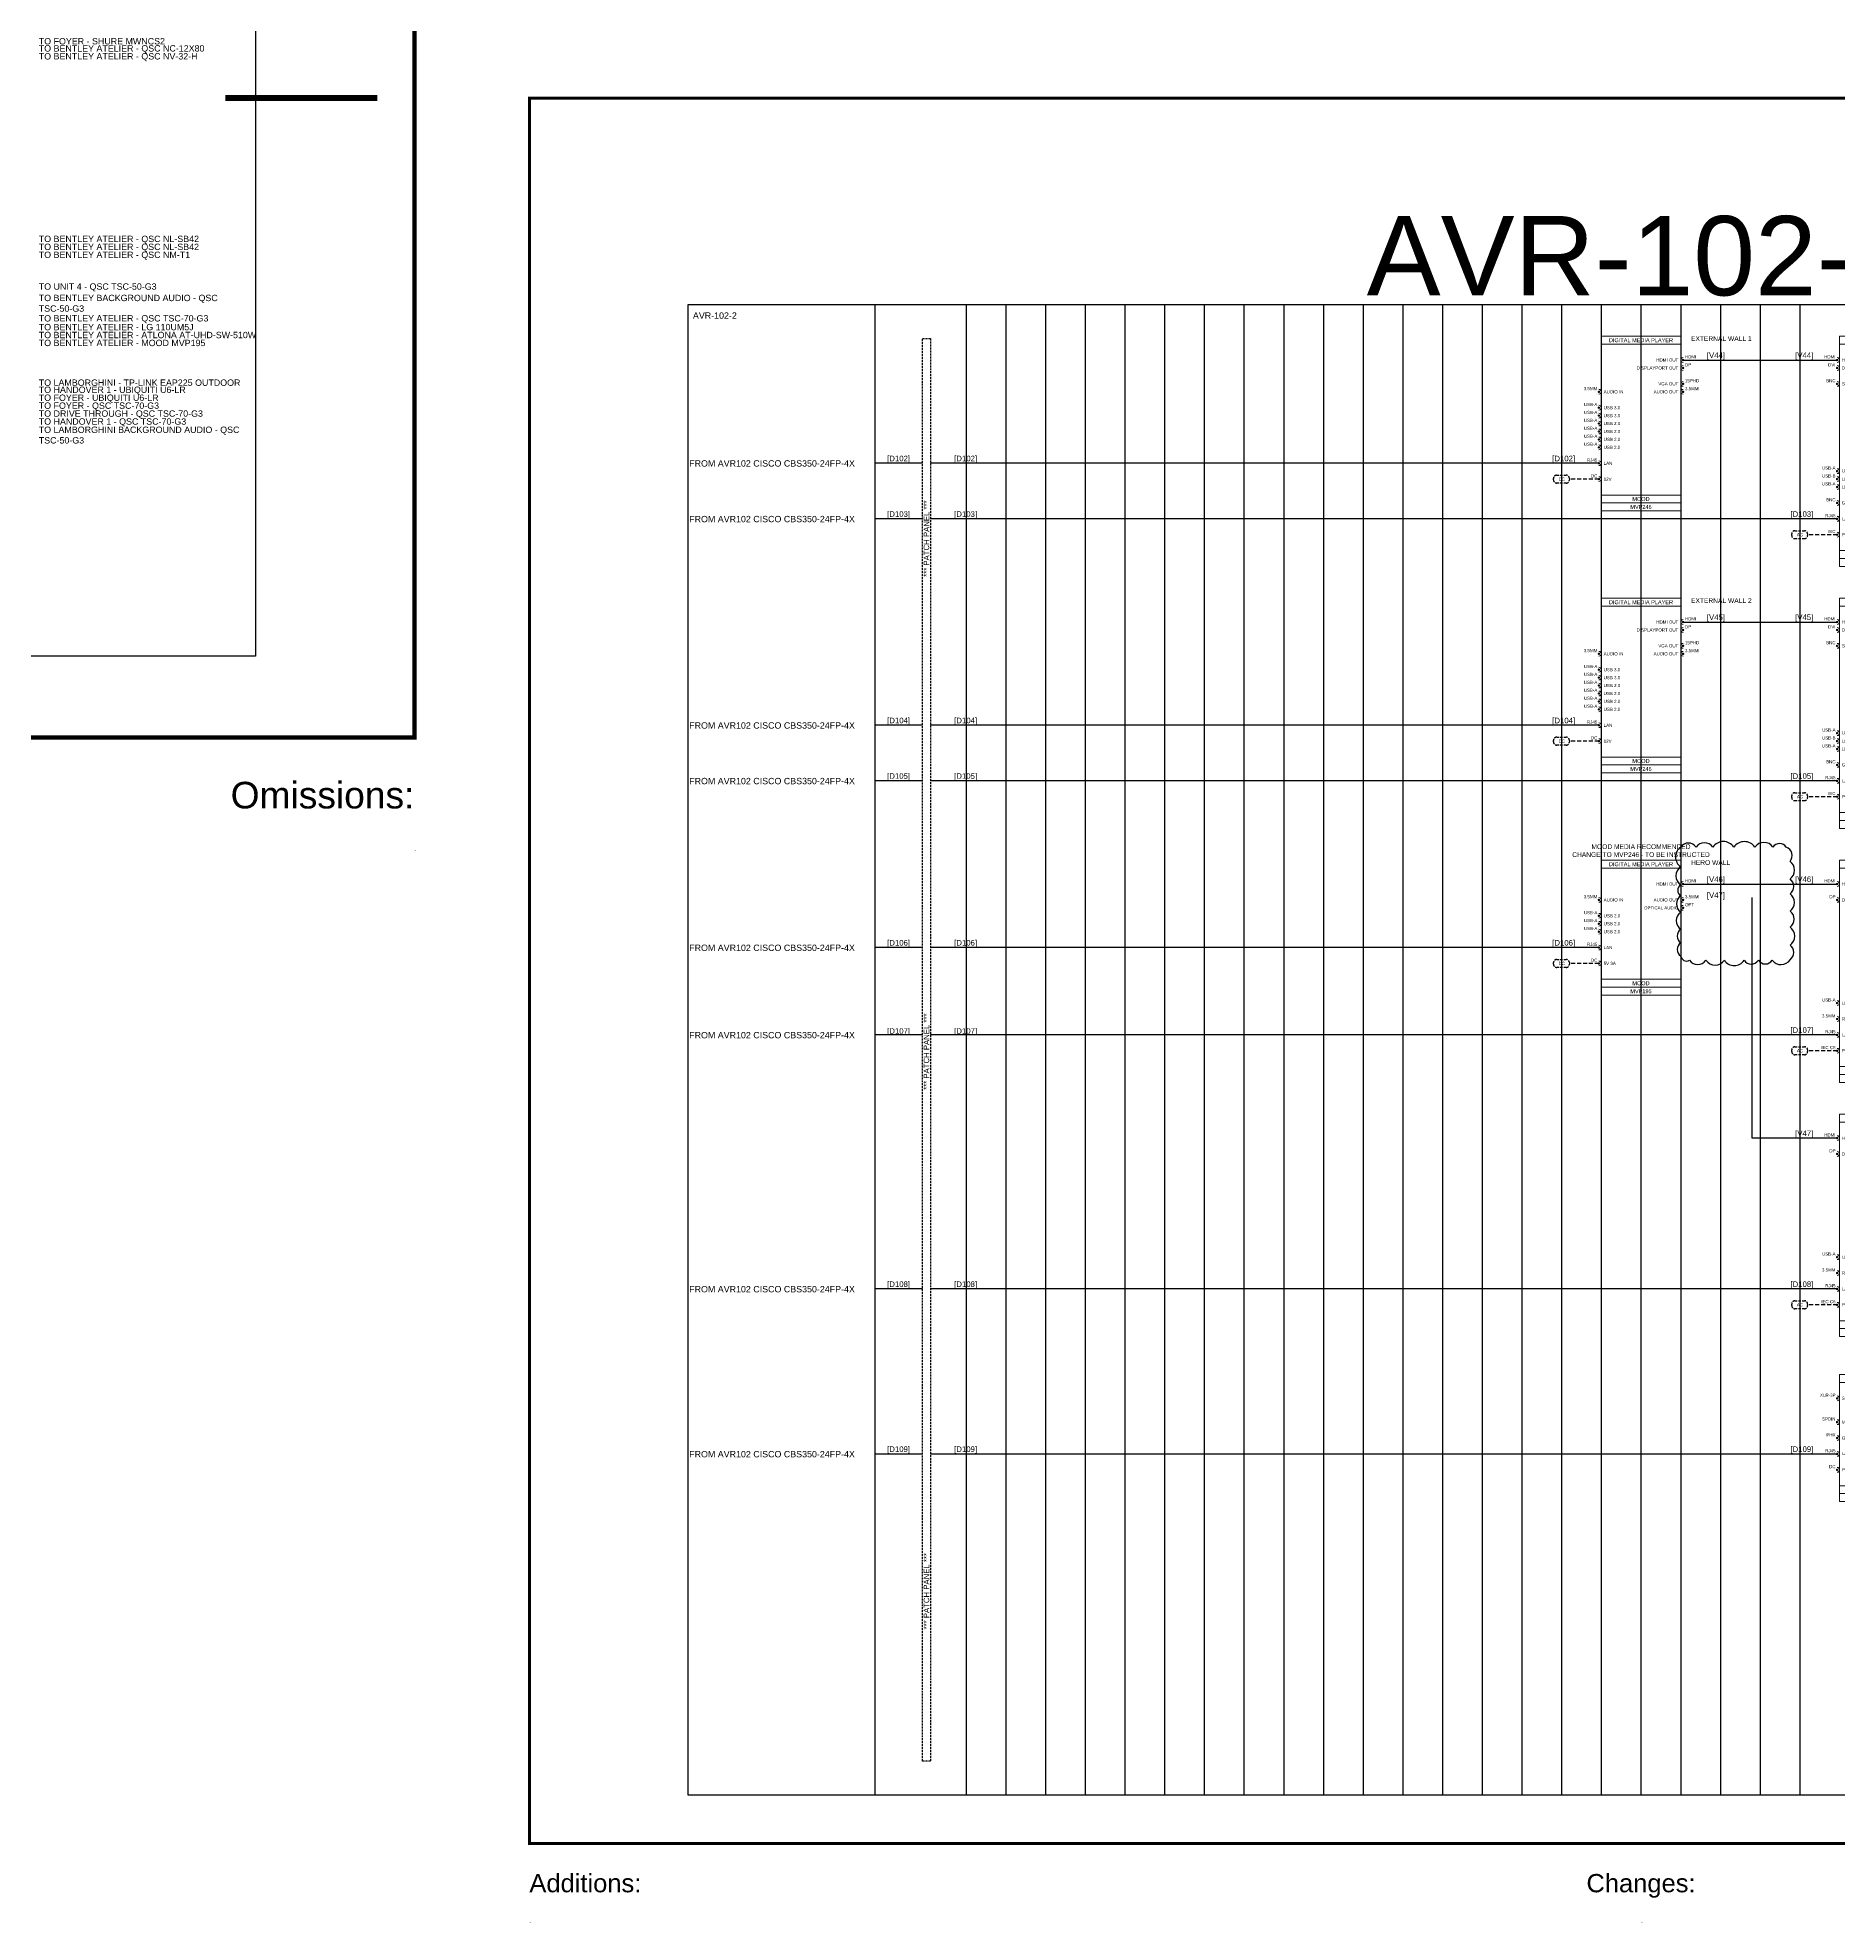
# Model space of a CAD drawing. Header units: millimetres. Extents: x -71336 to -35435, y -26189 to 22712.
# Drawn here: x -45441 to -44307, y -22060 to -20873 of the extents above; entities that cross this region are included whole.
import ezdxf
from ezdxf.enums import TextEntityAlignment as Align
from ezdxf.lldxf.tags import DXFTag

# ---------------------------------------------------------------- set-up
doc = ezdxf.new("R2018")
doc.units = ezdxf.units.MM
doc.linetypes.add('DASHED', pattern=[0.75, 0.5, -0.25])
doc.linetypes.add('DASHED2', pattern=[0.375, 0.25, -0.125])
for name, color, linetype in [('SC - 3 Core Flex', 7, 'DASHED'), ('SC - Cat - Green - Data', 84, 'Continuous'), ('SC - Cat - Green - Data - DS', 84, 'DS'), ('SC - HDMI', 192, 'Continuous'), ('SC - Text', 7, 'Continuous'), ('Text', 7, 'Continuous')]:
    doc.layers.add(name, color=color, linetype=linetype)
doc.layers.add('SC - Equipment', color=7, linetype='Continuous', lineweight=13)
for name, color, linetype, plot in [('SC - Guides', 211, 'Continuous', False), ('SC - Titlesheet - Model', 250, 'Continuous', False), ('SC - Xlines', 252, 'Continuous', False)]:
    doc.layers.add(name, color=color, linetype=linetype, plot=plot)
doc.styles.add('ARIAL', font='arial.ttf')
doc.styles.get("Standard").update_dxf_attribs({"font": 'arial.ttf', "height": 35})
tags = doc.linetypes.add('DS', pattern='A,1.939444,-0.075392,["DS",ARIAL,S=0.5,R=0,X=0,Y=-0.25],-1.06308,1.922084', length=5).pattern_tags.tags
tags[6] = DXFTag(74, 10)

# ---------------------------------------------------------------- blocks, each defined once
blk = doc.blocks.new('NOVASTAR MCTRL660 PRO - SCHEMATIC')
at = {"layer": 'SC - Equipment'}
for p, q in [((-25, 0), (25, 0)), ((-25, -145), (-25, 0)), ((25, 0), (25, -145)), ((25, -5), (-25, -5)), ((25, -135), (-25, -135)), ((25, -135), (-25, -135)), ((25, -140), (-25, -140)), ((25, -140), (-25, -140)), ((25, -140), (-25, -140)), ((25, -145), (-25, -145))]:
    blk.add_line(p, q, dxfattribs=at)
at = {"layer": 'SC - Equipment', "const_width": 0.7}
for points in [[(-26.1, -15, 1), (-26.9, -15, 1)], [(-26.1, -20, 1), (-26.9, -20, 1)], [(26.1, -15, -1), (26.9, -15, -1)], [(26.1, -20, -1), (26.9, -20, -1)], [(-26.1, -30, 1), (-26.9, -30, 1)], [(26.1, -30, -1), (26.9, -30, -1)], [(26.1, -40, -1), (26.9, -40, -1)], [(26.1, -50, -1), (26.9, -50, -1)], [(26.1, -55, -1), (26.9, -55, -1)], [(26.1, -60, -1), (26.9, -60, -1)], [(26.1, -65, -1), (26.9, -65, -1)], [(26.1, -70, -1), (26.9, -70, -1)], [(26.1, -75, -1), (26.9, -75, -1)], [(-26.1, -85, 1), (-26.9, -85, 1)], [(-26.1, -90, 1), (-26.9, -90, 1)], [(-26.1, -95, 1), (-26.9, -95, 1)], [(26.1, -85, -1), (26.9, -85, -1)], [(26.1, -90, -1), (26.9, -90, -1)], [(-26.1, -105, 1), (-26.9, -105, 1)], [(26.1, -105, -1), (26.9, -105, -1)], [(-26.1, -115, 1), (-26.9, -115, 1)], [(-26.1, -125, 1), (-26.9, -125, 1)]]:
    blk.add_lwpolyline(points, format="xyb", close=True, dxfattribs=at)
at = {"layer": 'SC - Equipment'}
for centre, start, end in [((-26.5, -15), 270, 90), ((-26.5, -20), 270, 90), ((26.5, -15), 90, 270), ((26.5, -20), 90, 270), ((-26.5, -30), 270, 90), ((26.5, -30), 90, 270), ((26.5, -40), 90, 270), ((26.5, -50), 90, 270), ((26.5, -55), 90, 270), ((26.5, -60), 90, 270), ((26.5, -65), 90, 270), ((26.5, -70), 90, 270), ((26.5, -75), 90, 270), ((-26.5, -85), 270, 90), ((-26.5, -90), 270, 90), ((-26.5, -95), 270, 90), ((26.5, -85), 90, 270), ((26.5, -90), 90, 270), ((-26.5, -105), 270, 90), ((26.5, -105), 90, 270), ((-26.5, -115), 270, 90), ((-26.5, -125), 270, 90)]:
    blk.add_arc(centre, 1.5, start, end, dxfattribs=at)
at = {"ltscale": 5}
for tag, p in [('DESCRIPTION', (0, -2.5)), ('MODEL', (0, -142.5)), ('MAKE', (0, -137.5))]:
    blk.add_attdef(tag, text='', height=2.5, dxfattribs=at).set_placement(p, align=Align.MIDDLE_CENTER)
at = {"ltscale": 5, "flags": 1}
for tag, p in [('ROOM_TYPE', (45, -5)), ('LOCATION', (45, -10)), ('RACK_EQUIPMENT_(Y/N)', (45, -15)), ('IP_(Y/N)', (45, -30)), ('POE(WATT)', (45, -35)), ('AMP(@240V)', (45, -40)), ('WATT', (45, -45)), ('BTU/H', (45, -50)), ('WEIGHT(KG)', (45, -55)), ('TRANSFORMER_TAPS', (45, -60))]:
    blk.add_attdef(tag, p, '', height=2.5, dxfattribs=at)
blk.add_attdef('BRACKET', text='', height=2.5, dxfattribs=at).set_placement((0, -132.5), align=Align.MIDDLE_CENTER)
at = {"layer": 'SC - Equipment', "ltscale": 5, "char_height": 2}
for s, insert, width, attachment_point in [('HDMI', (-27.5, -13), 5.774, 6), ('DVI', (-27.5, -18), 5.774, 6), ('HDMI IN', (-23.5, -15), 23.5, 4), ('DVI IN', (-23.5, -20), 23.5, 4), ('HDMI LOOP', (23.5, -15), 23.5, 6), ('DVI LOOP', (23.5, -20), 23.5, 6), ('HDMI', (27.7, -13), 7.175, 4), ('DVI', (27.7, -18), 7.175, 4), ('BNC', (-27.5, -28), 5.774, 6), ('SDI IN', (-23.5, -30), 23.5, 4), ('SDI OUT', (23.5, -30), 23.5, 6), ('BNC', (27.7, -28), 7.175, 4), ('MONITOR OUT', (23.5, -40), 23.5, 6), ('HDMI', (27.7, -38), 7.175, 4), ('RJ45', (27.7, -48), 7.175, 4), ('OUTPUT 1', (23.5, -50), 23.5, 6), ('OUTPUT 2', (23.5, -55), 23.5, 6), ('OUTPUT 3', (23.5, -60), 23.5, 6), ('RJ45', (27.7, -53), 7.175, 4), ('RJ45', (27.7, -58), 7.175, 4), ('OUTPUT 4', (23.5, -65), 23.5, 6), ('OUTPUT 5', (23.5, -70), 23.5, 6), ('RJ45', (27.7, -63), 7.175, 4), ('RJ45', (27.7, -68), 7.175, 4), ('USB-A', (-27.5, -83), 5.774, 6), ('OUTPUT 6', (23.5, -75), 23.5, 6), ('SFP', (27.7, -83), 7.175, 4), ('RJ45', (27.7, -73), 7.175, 4), ('USB-B', (-27.5, -88), 5.774, 6), ('USB-A', (-27.5, -93), 5.774, 6), ('USB(FRONT)', (-23.5, -85), 23.5, 4), ('USB 2.0 IN', (-23.5, -90), 23.5, 4), ('USB 2.0 OUT', (-23.5, -95), 23.5, 4), ('OPT 1', (23.5, -85), 23.5, 6), ('OPT 2', (23.5, -90), 23.5, 6), ('SFP', (27.7, -88), 7.175, 4), ('BNC', (-27.5, -103), 5.774, 6), ('GENLOCK IN', (-23.5, -105), 23.5, 4), ('GENLOCK LOOP', (23.5, -105), 23.5, 6), ('BNC', (27.7, -103), 7.175, 4), ('RJ45', (-27.5, -113), 5.774, 6), ('LAN', (-23.5, -115), 23.5, 4), ('IEC', (-27.5, -123), 5.774, 6), ('POWER', (-23.5, -125), 23.5, 4)]:
    blk.add_mtext(s, dxfattribs=dict(at, insert=insert, width=width, attachment_point=attachment_point))
blk = doc.blocks.new('MOOD MVP246 - SCHEMATIC')
at = {"layer": 'SC - Equipment'}
for p, q in [((-25, 0), (25, 0)), ((-25, -110), (-25, 0)), ((25, 0), (25, -110)), ((25, -5), (-25, -5)), ((25, -100), (-25, -100)), ((25, -100), (-25, -100)), ((25, -105), (-25, -105)), ((25, -105), (-25, -105)), ((25, -105), (-25, -105)), ((25, -110), (-25, -110))]:
    blk.add_line(p, q, dxfattribs=at)
at = {"layer": 'SC - Equipment', "const_width": 0.7}
for points in [[(26.1, -15, -1), (26.9, -15, -1)], [(26.1, -20, -1), (26.9, -20, -1)], [(-26.1, -35, 1), (-26.9, -35, 1)], [(26.1, -30, -1), (26.9, -30, -1)], [(26.1, -35, -1), (26.9, -35, -1)], [(-26.1, -45, 1), (-26.9, -45, 1)], [(-26.1, -50, 1), (-26.9, -50, 1)], [(-26.1, -55, 1), (-26.9, -55, 1)], [(-26.1, -60, 1), (-26.9, -60, 1)], [(-26.1, -65, 1), (-26.9, -65, 1)], [(-26.1, -70, 1), (-26.9, -70, 1)], [(-26.1, -80, 1), (-26.9, -80, 1)], [(-26.1, -90, 1), (-26.9, -90, 1)]]:
    blk.add_lwpolyline(points, format="xyb", close=True, dxfattribs=at)
at = {"layer": 'SC - Equipment'}
for centre, start, end in [((26.5, -15), 90, 270), ((26.5, -20), 90, 270), ((-26.5, -35), 270, 90), ((26.5, -30), 90, 270), ((26.5, -35), 90, 270), ((-26.5, -45), 270, 90), ((-26.5, -50), 270, 90), ((-26.5, -55), 270, 90), ((-26.5, -60), 270, 90), ((-26.5, -65), 270, 90), ((-26.5, -70), 270, 90), ((-26.5, -80), 270, 90), ((-26.5, -90), 270, 90)]:
    blk.add_arc(centre, 1.5, start, end, dxfattribs=at)
at = {"ltscale": 5}
for tag, p in [('DESCRIPTION', (0, -2.5)), ('MODEL', (0, -107.5)), ('MAKE', (0, -102.5))]:
    blk.add_attdef(tag, text='', height=2.5, dxfattribs=at).set_placement(p, align=Align.MIDDLE_CENTER)
at = {"ltscale": 5, "flags": 1}
for tag, p in [('ROOM_TYPE', (45, -5)), ('LOCATION', (45, -10)), ('RACK_EQUIPMENT_(Y/N)', (45, -15)), ('IP_(Y/N)', (45, -30)), ('POE(WATT)', (45, -35)), ('AMP(@240V)', (45, -40)), ('WATT', (45, -45)), ('BTU/H', (45, -50)), ('WEIGHT(KG)', (45, -55)), ('TRANSFORMER_TAPS', (45, -60))]:
    blk.add_attdef(tag, p, '', height=2.5, dxfattribs=at)
blk.add_attdef('BRACKET', text='', height=2.5, dxfattribs=at).set_placement((0, -97.5), align=Align.MIDDLE_CENTER)
at = {"layer": 'SC - Equipment', "ltscale": 5, "char_height": 2}
for s, insert, width, attachment_point in [('DISPLAYPORT OUT', (23.5, -20), 34.497, 6), ('HDMI OUT', (23.5, -15), 23.5, 6), ('HDMI', (27.7, -13), 7.175, 4), ('DP', (27.7, -18), 7.175, 4), ('3.5MM', (-27.5, -33), 5.774, 6), ('AUDIO IN', (-23.5, -35), 23.5, 4), ('AUDIO OUT', (23.5, -35), 23.5, 6), ('VGA OUT', (23.5, -30), 23.5, 6), ('3.5MM', (27.7, -33), 7.175, 4), ('15PHD', (27.7, -28), 7.175, 4), ('USB-A', (-27.5, -43), 5.774, 6), ('USB-A', (-27.5, -48), 5.774, 6), ('USB 3.0', (-23.5, -45), 23.5, 4), ('USB-A', (-27.5, -53), 5.774, 6), ('USB-A', (-27.5, -58), 5.774, 6), ('USB 3.0', (-23.5, -50), 23.5, 4), ('USB 2.0', (-23.5, -55), 23.5, 4), ('USB 2.0', (-23.5, -60), 23.5, 4), ('USB-A', (-27.5, -63), 5.774, 6), ('USB-A', (-27.5, -68), 5.774, 6), ('USB 2.0', (-23.5, -65), 23.5, 4), ('USB 2.0', (-23.5, -70), 23.5, 4), ('RJ45', (-27.5, -78), 5.774, 6), ('LAN', (-23.5, -80), 23.5, 4), ('DC', (-27.5, -88), 5.774, 6), ('12V', (-23.5, -90), 23.5, 4)]:
    blk.add_mtext(s, dxfattribs=dict(at, insert=insert, width=width, attachment_point=attachment_point))
blk = doc.blocks.new('VISUAL PRODUCTIONS - CUECORE2 - SCHEMATIC')
at = {"layer": 'SC - Equipment'}
for p, q in [((-25, 0), (25, 0)), ((-25, -80), (-25, 0)), ((25, 0), (25, -80)), ((25, -5), (-25, -5)), ((25, -70), (-25, -70)), ((25, -70), (-25, -70)), ((25, -75), (-25, -75)), ((25, -75), (-25, -75)), ((25, -75), (-25, -75)), ((25, -80), (-25, -80))]:
    blk.add_line(p, q, dxfattribs=at)
at = {"layer": 'SC - Equipment', "const_width": 0.7}
for points in [[(-26.1, -15, 1), (-26.9, -15, 1)], [(26.1, -15, -1), (26.9, -15, -1)], [(26.1, -20, -1), (26.9, -20, -1)], [(-26.1, -30, 1), (-26.9, -30, 1)], [(26.1, -30, -1), (26.9, -30, -1)], [(-26.1, -40, 1), (-26.9, -40, 1)], [(-26.1, -50, 1), (-26.9, -50, 1)], [(-26.1, -60, 1), (-26.9, -60, 1)]]:
    blk.add_lwpolyline(points, format="xyb", close=True, dxfattribs=at)
at = {"layer": 'SC - Equipment'}
for centre, start, end in [((-26.5, -15), 270, 90), ((26.5, -15), 90, 270), ((26.5, -20), 90, 270), ((-26.5, -30), 270, 90), ((26.5, -30), 90, 270), ((-26.5, -40), 270, 90), ((-26.5, -50), 270, 90), ((-26.5, -60), 270, 90)]:
    blk.add_arc(centre, 1.5, start, end, dxfattribs=at)
at = {"ltscale": 5}
for tag, p in [('DESCRIPTION', (0, -2.5)), ('MODEL', (0, -77.5)), ('MAKE', (0, -72.5))]:
    blk.add_attdef(tag, text='', height=2.5, dxfattribs=at).set_placement(p, align=Align.MIDDLE_CENTER)
at = {"ltscale": 5, "flags": 1}
for tag, p in [('ROOM_TYPE', (45, -5)), ('LOCATION', (45, -10)), ('RACK_EQUIPMENT_(Y/N)', (45, -15)), ('IP_(Y/N)', (45, -30)), ('POE(WATT)', (45, -35)), ('AMP(@240V)', (45, -40)), ('WATT', (45, -45)), ('BTU/H', (45, -50)), ('WEIGHT(KG)', (45, -55)), ('TRANSFORMER_TAPS', (45, -60))]:
    blk.add_attdef(tag, p, '', height=2.5, dxfattribs=at)
blk.add_attdef('BRACKET', text='', height=2.5, dxfattribs=at).set_placement((0, -67.5), align=Align.MIDDLE_CENTER)
at = {"layer": 'SC - Equipment', "ltscale": 5, "char_height": 2}
for s, insert, width, attachment_point in [(' XLR-3P', (-27.5, -13), 5.774, 6), ('SMPTE', (-23.5, -15), 23.5, 4), ('DMX A', (23.5, -15), 28.762, 6), ('DMX B', (23.5, -20), 26.242, 6), ('XLR-5P', (27.7, -13), 7.175, 4), ('XLR-5P', (27.7, -18), 7.175, 4), ('5PDIN', (-27.5, -28), 5.774, 6), ('MIDI IN', (-23.5, -30), 23.5, 4), ('MIDI OUT', (23.5, -30), 26.679, 6), ('5PDIN', (27.7, -28), 7.175, 4), ('RJ45', (-27.5, -48), 5.774, 6), ('PHX', (-27.5, -38), 5.774, 6), ('GPIO', (-23.5, -40), 23.5, 4), ('DC', (-27.5, -58), 5.774, 6), ('LAN (POE)', (-23.5, -50), 23.5, 4), ('POWER', (-23.5, -60), 23.5, 4)]:
    blk.add_mtext(s, dxfattribs=dict(at, insert=insert, width=width, attachment_point=attachment_point))
blk = doc.blocks.new('LG CVCA - SCHEMATIC')
at = {"layer": 'SC - Equipment'}
for p, q in [((-25, 0), (25, 0)), ((-25, -140), (-25, 0)), ((25, 0), (25, -140)), ((25, -5), (-25, -5)), ((25, -130), (-25, -130)), ((25, -130), (-25, -130)), ((25, -135), (-25, -135)), ((25, -135), (-25, -135)), ((25, -135), (-25, -135)), ((25, -140), (-25, -140))]:
    blk.add_line(p, q, dxfattribs=at)
at = {"layer": 'SC - Equipment', "const_width": 0.7}
for points in [[(-26.1, -15, 1), (-26.9, -15, 1)], [(26.1, -15, -1), (26.9, -15, -1)], [(26.1, -20, -1), (26.9, -20, -1)], [(-26.1, -25, 1), (-26.9, -25, 1)], [(26.1, -25, -1), (26.9, -25, -1)], [(26.1, -30, -1), (26.9, -30, -1)], [(26.1, -35, -1), (26.9, -35, -1)], [(26.1, -40, -1), (26.9, -40, -1)], [(26.1, -45, -1), (26.9, -45, -1)], [(26.1, -50, -1), (26.9, -50, -1)], [(26.1, -55, -1), (26.9, -55, -1)], [(26.1, -60, -1), (26.9, -60, -1)], [(26.1, -65, -1), (26.9, -65, -1)], [(26.1, -70, -1), (26.9, -70, -1)], [(26.1, -75, -1), (26.9, -75, -1)], [(26.1, -80, -1), (26.9, -80, -1)], [(-26.1, -90, 1), (-26.9, -90, 1)], [(26.1, -85, -1), (26.9, -85, -1)], [(26.1, -90, -1), (26.9, -90, -1)], [(-26.1, -100, 1), (-26.9, -100, 1)], [(26.1, -100, -1), (26.9, -100, -1)], [(-26.1, -110, 1), (-26.9, -110, 1)], [(-26.1, -120, 1), (-26.9, -120, 1)]]:
    blk.add_lwpolyline(points, format="xyb", close=True, dxfattribs=at)
at = {"layer": 'SC - Equipment'}
for centre, start, end in [((-26.5, -15), 270, 90), ((-26.5, -25), 270, 90), ((26.5, -15), 90, 270), ((26.5, -20), 90, 270), ((26.5, -25), 90, 270), ((26.5, -30), 90, 270), ((26.5, -35), 90, 270), ((26.5, -40), 90, 270), ((26.5, -45), 90, 270), ((26.5, -50), 90, 270), ((26.5, -55), 90, 270), ((26.5, -60), 90, 270), ((26.5, -65), 90, 270), ((26.5, -70), 90, 270), ((26.5, -75), 90, 270), ((26.5, -80), 90, 270), ((-26.5, -90), 270, 90), ((26.5, -85), 90, 270), ((26.5, -90), 90, 270), ((-26.5, -100), 270, 90), ((26.5, -100), 90, 270), ((-26.5, -110), 270, 90), ((-26.5, -120), 270, 90)]:
    blk.add_arc(centre, 1.5, start, end, dxfattribs=at)
at = {"ltscale": 5}
for tag, p in [('DESCRIPTION', (0, -2.5)), ('MODEL', (0, -137.5)), ('MAKE', (0, -132.5))]:
    blk.add_attdef(tag, text='', height=2.5, dxfattribs=at).set_placement(p, align=Align.MIDDLE_CENTER)
at = {"ltscale": 5, "flags": 1}
for tag, p in [('ROOM_TYPE', (45, -5)), ('LOCATION', (45, -10)), ('RACK_EQUIPMENT_(Y/N)', (45, -15)), ('IP_(Y/N)', (45, -30)), ('POE(WATT)', (45, -35)), ('AMP(@240V)', (45, -40)), ('WATT', (45, -45)), ('BTU/H', (45, -50)), ('WEIGHT(KG)', (45, -55)), ('TRANSFORMER_TAPS', (45, -60))]:
    blk.add_attdef(tag, p, '', height=2.5, dxfattribs=at)
blk.add_attdef('BRACKET', text='', height=2.5, dxfattribs=at).set_placement((0, -127.5), align=Align.MIDDLE_CENTER)
at = {"layer": 'SC - Equipment', "ltscale": 5, "char_height": 2}
for s, insert, width, attachment_point in [('HDMI', (-27.5, -13), 5.774, 6), ('DP', (-27.5, -23), 5.774, 6), ('HDMI IN', (-23.5, -15), 23.5, 4), ('VIDEO OUT 1', (23.5, -15), 23.5, 6), ('VIDEO OUT 2', (23.5, -20), 23.5, 6), ('RJ45', (27.7, -13), 3.746, 4), ('RJ45', (27.7, -18), 3.746, 4), ('RJ45', (27.7, -23), 3.746, 4), ('DP IN', (-23.5, -25), 23.5, 4), ('VIDEO OUT 3', (23.5, -25), 23.5, 6), ('VIDEO OUT 4', (23.5, -30), 23.5, 6), ('VIDEO OUT 5', (23.5, -35), 23.5, 6), ('RJ45', (27.7, -28), 3.746, 4), ('RJ45', (27.7, -33), 3.746, 4), ('VIDEO OUT 6', (23.5, -40), 23.5, 6), ('VIDEO OUT 7', (23.5, -45), 23.5, 6), ('RJ45', (27.7, -38), 3.746, 4), ('RJ45', (27.7, -43), 3.746, 4), ('RJ45', (27.7, -48), 3.746, 4), ('VIDEO OUT 10', (23.5, -60), 23.5, 6), ('VIDEO OUT 8', (23.5, -50), 23.5, 6), ('VIDEO OUT 9', (23.5, -55), 23.5, 6), ('RJ45', (27.7, -53), 3.746, 4), ('RJ45', (27.7, -58), 3.746, 4), ('VIDEO OUT 11', (23.5, -65), 23.5, 6), ('VIDEO OUT 12', (23.5, -70), 23.5, 6), ('RJ45', (27.7, -63), 3.746, 4), ('RJ45', (27.7, -68), 3.746, 4), ('VIDEO OUT 13', (23.5, -75), 23.5, 6), ('VIDEO OUT 14', (23.5, -80), 23.5, 6), ('RJ45', (27.7, -73), 3.746, 4), ('RJ45', (27.7, -78), 3.746, 4), ('RJ45', (27.7, -83), 3.746, 4), ('USB 2.0', (-23.5, -90), 23.5, 4), ('VIDEO OUT 15', (23.5, -85), 23.5, 6), ('VIDEO OUT 16', (23.5, -90), 23.5, 6), ('RJ45', (27.7, -88), 3.746, 4), ('RS232 IN', (-23.5, -100), 23.5, 4), ('RS232 OUT', (23.5, -100), 23.5, 6), ('3.5MM', (27.7, -98), 3.746, 4), ('LAN', (-23.5, -110), 23.5, 4), ('POWER', (-23.5, -120), 23.5, 4)]:
    blk.add_mtext(s, dxfattribs=dict(at, insert=insert, width=width, attachment_point=attachment_point))
at = {"layer": 'SC - Equipment', "ltscale": 5, "char_height": 2, "attachment_point": 6}
for s, insert in [('USB-A', (-27.5, -88)), ('3.5MM', (-27.5, -98)), ('IEC C6', (-27.5, -118)), ('RJ45', (-27.5, -108))]:
    blk.add_mtext(s, dxfattribs=dict(at, insert=insert))
blk = doc.blocks.new('*U189')
at = {"layer": 'SC - Guides', "color": 5, "ltscale": 5, "const_width": 2}
blk.add_lwpolyline([(-415.5, 287), (-465.5, 287)], dxfattribs=at)
at = {"layer": 'SC - Titlesheet - Model', "color": 6, "ltscale": 5, "const_width": 1}
blk.add_lwpolyline([(-365.5, -287), (365.5, -287), (365.5, 287), (-365.5, 287)], close=True, dxfattribs=at)
at = {"ltscale": 5, "style": 'ARIAL'}
blk.add_text('Additions:', height=6, dxfattribs=at).set_placement((-365.5, -297), align=Align.TOP_LEFT)
blk.add_text('Changes:', height=6, dxfattribs=at).set_placement((0, -297), align=Align.TOP_CENTER)
blk.add_text('Omissions:', height=6, dxfattribs=at).set_placement((365.5, -297), align=Align.TOP_RIGHT)
at = {"layer": 'SC - Titlesheet - Model', "color": 5, "lineweight": 30, "ltscale": 5, "flags": 104}
blk.add_attdef('ADDITIONS', text='', height=5, dxfattribs=at).set_placement((-365.5, -312), align=Align.TOP_LEFT)
blk.add_attdef('CHANGES', text='', height=5, dxfattribs=at).set_placement((0, -312), align=Align.TOP_CENTER)
blk.add_attdef('OMISSIONS', text='', height=5, dxfattribs=at).set_placement((365.5, -312), align=Align.TOP_RIGHT)
blk = doc.blocks.new('MOOD MVP195 - SCHEMATIC')
at = {"layer": 'SC - Equipment'}
for p, q in [((-25, 0), (25, 0)), ((-25, -85), (-25, 0)), ((25, 0), (25, -85)), ((25, -5), (-25, -5)), ((25, -75), (-25, -75)), ((25, -75), (-25, -75)), ((25, -80), (-25, -80)), ((25, -80), (-25, -80)), ((25, -80), (-25, -80)), ((25, -85), (-25, -85))]:
    blk.add_line(p, q, dxfattribs=at)
at = {"layer": 'SC - Equipment', "const_width": 0.7}
for points in [[(26.1, -15, -1), (26.9, -15, -1)], [(-26.1, -25, 1), (-26.9, -25, 1)], [(-26.1, -35, 1), (-26.9, -35, 1)], [(26.1, -25, -1), (26.9, -25, -1)], [(26.1, -30, -1), (26.9, -30, -1)], [(-26.1, -40, 1), (-26.9, -40, 1)], [(-26.1, -45, 1), (-26.9, -45, 1)], [(-26.1, -55, 1), (-26.9, -55, 1)], [(-26.1, -65, 1), (-26.9, -65, 1)]]:
    blk.add_lwpolyline(points, format="xyb", close=True, dxfattribs=at)
at = {"layer": 'SC - Equipment'}
for centre, start, end in [((-26.5, -25), 270, 90), ((26.5, -15), 90, 270), ((26.5, -25), 90, 270), ((-26.5, -35), 270, 90), ((26.5, -30), 90, 270), ((-26.5, -40), 270, 90), ((-26.5, -45), 270, 90), ((-26.5, -55), 270, 90), ((-26.5, -65), 270, 90)]:
    blk.add_arc(centre, 1.5, start, end, dxfattribs=at)
at = {"ltscale": 5}
for tag, p in [('DESCRIPTION', (0, -2.5)), ('MODEL', (0, -82.5)), ('MAKE', (0, -77.5))]:
    blk.add_attdef(tag, text='', height=2.5, dxfattribs=at).set_placement(p, align=Align.MIDDLE_CENTER)
at = {"ltscale": 5, "flags": 1}
for tag, p in [('ROOM_TYPE', (45, -5)), ('LOCATION', (45, -10)), ('RACK_EQUIPMENT_(Y/N)', (45, -15)), ('IP_(Y/N)', (45, -30)), ('POE(WATT)', (45, -35)), ('AMP(@240V)', (45, -40)), ('WATT', (45, -45)), ('BTU/H', (45, -50)), ('WEIGHT(KG)', (45, -55)), ('TRANSFORMER_TAPS', (45, -60))]:
    blk.add_attdef(tag, p, '', height=2.5, dxfattribs=at)
blk.add_attdef('BRACKET', text='', height=2.5, dxfattribs=at).set_placement((0, -72.5), align=Align.MIDDLE_CENTER)
at = {"layer": 'SC - Equipment', "ltscale": 5, "char_height": 2}
for s, insert, width, attachment_point in [('3.5MM', (-27.5, -23), 5.774, 6), ('HDMI OUT', (23.5, -15), 23.5, 6), ('3.5MM', (27.7, -23), 7.175, 4), ('HDMI', (27.7, -13), 7.175, 4), ('USB-A', (-27.5, -33), 5.774, 6), ('AUDIO IN', (-23.5, -25), 23.5, 4), ('USB 2.0', (-23.5, -35), 23.5, 4), ('OPTICAL AUDIO ', (23.5, -30), 23.5, 6), ('AUDIO OUT', (23.5, -25), 23.5, 6), ('OPT', (27.7, -28), 7.175, 4), ('USB-A', (-27.5, -38), 5.774, 6), ('USB-A', (-27.5, -43), 5.774, 6), ('USB 2.0', (-23.5, -40), 23.5, 4), ('USB 2.0', (-23.5, -45), 23.5, 4), ('RJ45', (-27.5, -53), 5.774, 6), ('LAN', (-23.5, -55), 23.5, 4), ('DC', (-27.5, -63), 5.774, 6), ('5V 3A', (-23.5, -65), 23.5, 4)]:
    blk.add_mtext(s, dxfattribs=dict(at, insert=insert, width=width, attachment_point=attachment_point))

msp = doc.modelspace()

# ---------------------------------------------------------------- linework, layer by layer
at = {"linetype": 'DASHED2', "ltscale": 5}
msp.add_lwpolyline([(-44884.172, -21958.194), (-44884.172, -21062.296), (-44879.172, -21062.296), (-44879.172, -21958.194)], close=True, dxfattribs=at)
at = {"color": 6}
msp.add_lwpolyline([(-44406.672, -21382.533, 0.52056705), (-44406.672, -21394.931, 0.52056705), (-44406.672, -21406.309, 0.52056705), (-44406.672, -21413.34, 0.52056705), (-44406.672, -21423.42, 0.52056705), (-44406.672, -21434.318, 0.52056705), (-44406.672, -21442.912, 0.52056705), (-44406.672, -21451.159, 0.52056705), (-44401.192, -21453.853, 0.52056705), (-44390.781, -21453.853, 0.52056705), (-44379.175, -21453.853, 0.52056705), (-44366.744, -21453.853, 0.52056705), (-44357.751, -21453.853, 0.52056705), (-44349.011, -21453.853, 0.52056705), (-44337.83, -21453.475, 0.52056705), (-44337.83, -21444.293, 0.52056705), (-44337.83, -21432.963, 0.52056705), (-44337.83, -21422.897, 0.52056705), (-44337.83, -21411.979, 0.52056705), (-44337.83, -21402.603, 0.52056705), (-44337.83, -21391.564, 0.52056705), (-44340.181, -21382.533, 0.52056705), (-44348.545, -21382.533, 0.52056705), (-44359.907, -21382.533, 0.52056705), (-44373.177, -21382.533, 0.52056705), (-44386.485, -21382.533, 0.52056705), (-44396.975, -21382.533, 0.52056705)], format="xyb", close=True, dxfattribs=at)
at = {"layer": 'SC - 3 Core Flex', "ltscale": 3}
for points in [[(-44484.774, -21148.321), (-44478.774, -21148.321, -0.41421356), (-44476.774, -21150.321), (-44476.774, -21151.321, -0.41421356), (-44478.774, -21153.321), (-44484.774, -21153.321, -0.41421356), (-44486.774, -21151.321), (-44486.774, -21150.321, -0.41421356)], [(-44334.774, -21183.32), (-44328.774, -21183.32, -0.41421356), (-44326.774, -21185.32), (-44326.774, -21186.32, -0.41421356), (-44328.774, -21188.32), (-44334.774, -21188.32, -0.41421356), (-44336.774, -21186.32), (-44336.774, -21185.32, -0.41421356)], [(-44484.77, -21313.32), (-44478.77, -21313.32, -0.41421356), (-44476.77, -21315.32), (-44476.77, -21316.32, -0.41421356), (-44478.77, -21318.32), (-44484.77, -21318.32, -0.41421356), (-44486.77, -21316.32), (-44486.77, -21315.32, -0.41421356)], [(-44334.77, -21348.32), (-44328.77, -21348.32, -0.41421356), (-44326.77, -21350.32), (-44326.77, -21351.32, -0.41421356), (-44328.77, -21353.32), (-44334.77, -21353.32, -0.41421356), (-44336.77, -21351.32), (-44336.77, -21350.32, -0.41421356)], [(-44484.766, -21453.319), (-44478.766, -21453.319, -0.41421356), (-44476.766, -21455.319), (-44476.766, -21456.319, -0.41421356), (-44478.766, -21458.319), (-44484.766, -21458.319, -0.41421356), (-44486.766, -21456.319), (-44486.766, -21455.319, -0.41421356)], [(-44334.766, -21508.319), (-44328.766, -21508.319, -0.41421356), (-44326.766, -21510.319), (-44326.766, -21511.319, -0.41421356), (-44328.766, -21513.319), (-44334.766, -21513.319, -0.41421356), (-44336.766, -21511.319), (-44336.766, -21510.319, -0.41421356)], [(-44334.766, -21668.319), (-44328.766, -21668.319, -0.41421356), (-44326.766, -21670.319), (-44326.766, -21671.319, -0.41421356), (-44328.766, -21673.319), (-44334.766, -21673.319, -0.41421356), (-44336.766, -21671.319), (-44336.766, -21670.319, -0.41421356)]]:
    msp.add_lwpolyline(points, format="xyb", close=True, dxfattribs=at)
at = {"layer": 'SC - 3 Core Flex', "ltscale": 5}
for points in [[(-44458.176, -21150.821), (-44476.774, -21150.821)], [(-44308.176, -21185.82), (-44326.774, -21185.82)], [(-44458.172, -21315.82), (-44476.77, -21315.82)], [(-44308.172, -21350.82), (-44326.77, -21350.82)], [(-44458.168, -21455.819), (-44476.766, -21455.819)], [(-44308.168, -21510.819), (-44326.766, -21510.819)], [(-44308.168, -21670.819), (-44326.766, -21670.819)]]:
    msp.add_lwpolyline(points, dxfattribs=at)
at = {"layer": 'SC - Cat - Green - Data', "ltscale": 5}
for points in [[(-44884.172, -21175.821), (-44914.172, -21175.821)], [(-44308.176, -21175.82), (-44879.172, -21175.821)], [(-44884.172, -21340.819), (-44914.172, -21340.819)], [(-44308.172, -21340.819), (-44879.172, -21340.819)], [(-44884.172, -21500.819), (-44914.172, -21500.819)], [(-44308.168, -21500.819), (-44879.172, -21500.819)], [(-44884.172, -21660.819), (-44914.172, -21660.819)], [(-44308.168, -21660.819), (-44879.172, -21660.819)], [(-44914.172, -21764.719), (-44884.172, -21764.719)], [(-44879.172, -21764.719), (-44308.172, -21764.719)]]:
    msp.add_lwpolyline(points, dxfattribs=at)
at = {"layer": 'SC - Cat - Green - Data - DS', "ltscale": 5}
for points in [[(-44884.172, -21140.82), (-44914.172, -21140.82)], [(-44458.175, -21140.823), (-44879.172, -21140.82)], [(-44884.172, -21305.817), (-44914.172, -21305.817)], [(-44458.172, -21305.82), (-44879.172, -21305.817)], [(-44884.172, -21445.819), (-44914.172, -21445.819)], [(-44458.168, -21445.819), (-44879.172, -21445.819)]]:
    msp.add_lwpolyline(points, dxfattribs=at)
at = {"layer": 'SC - HDMI', "ltscale": 5}
for points in [[(-44405.176, -21075.82), (-44308.176, -21075.82)], [(-44405.176, -21075.821), (-44308.176, -21075.821)], [(-44405.172, -21240.82), (-44308.172, -21240.82)], [(-44405.172, -21240.82), (-44308.172, -21240.82)], [(-44405.168, -21405.819), (-44308.168, -21405.819)], [(-44308.168, -21565.819), (-44361.672, -21565.819), (-44361.672, -21414.362)]]:
    msp.add_lwpolyline(points, dxfattribs=at)
at = {"layer": 'SC - Xlines', "ltscale": 5, "transparency": 33554687}
for points in [[(-47145.154, -19840.818), (-45304.072, -19840.818), (-45304.072, -21262.24), (-47145.154, -21262.24)], [(-45031.672, -21040.818), (-43831.672, -21040.825), (-43831.672, -21979.725), (-45031.672, -21979.718)]]:
    msp.add_lwpolyline(points, close=True, dxfattribs=at)
at = {"layer": 'SC - Xlines', "ltscale": 5}
for points in [[(-44914.172, -21040.821), (-44914.172, -21979.719)], [(-44831.672, -21040.821), (-44831.672, -21979.719)], [(-44781.672, -21040.821), (-44781.672, -21979.719)], [(-44731.672, -21040.821), (-44731.672, -21979.719)], [(-44681.672, -21040.821), (-44681.672, -21979.719)], [(-44631.672, -21040.821), (-44631.672, -21979.719)], [(-44581.672, -21040.821), (-44581.672, -21979.719)], [(-44531.672, -21040.821), (-44531.672, -21979.719)], [(-44481.672, -21040.821), (-44481.672, -21979.719)], [(-44431.672, -21040.821), (-44431.672, -21979.719)], [(-44381.672, -21040.821), (-44381.672, -21979.719)], [(-44331.672, -21040.821), (-44331.672, -21979.719)]]:
    msp.add_lwpolyline(points, dxfattribs=at)
at = {"layer": 'SC - Xlines', "color": 250, "ltscale": 5}
for points in [[(-44856.672, -21040.821), (-44856.672, -21979.719)], [(-44806.672, -21040.821), (-44806.672, -21979.719)], [(-44756.672, -21040.821), (-44756.672, -21979.719)], [(-44706.672, -21040.821), (-44706.672, -21979.719)], [(-44656.672, -21040.821), (-44656.672, -21979.719)], [(-44606.672, -21040.821), (-44606.672, -21979.719)], [(-44556.672, -21040.821), (-44556.672, -21979.719)], [(-44506.672, -21040.821), (-44506.672, -21979.719)], [(-44456.672, -21040.821), (-44456.672, -21979.719)], [(-44406.672, -21040.821), (-44406.672, -21979.719)], [(-44356.672, -21040.821), (-44356.672, -21979.719)]]:
    msp.add_lwpolyline(points, dxfattribs=at)

# ---------------------------------------------------------------- block references
ref = msp.add_blockref('*U189', (-46224.613, -20512.175), dxfattribs=dict(xscale=2.792177448794787, yscale=2.792177448794787, zscale=2.792177448794787))
lines = msp.add_mtext('-', dxfattribs={"layer": 'SC - Titlesheet - Model', "color": 5, "ltscale": 5, "insert": (-45204.072, -21383.334), "char_height": 2.5, "attachment_point": 1})
ref.add_attrib('OMISSIONS', '', (-45204.072, -21383.334), dxfattribs={"flags": 104}).embed_mtext(lines)
ref = msp.add_blockref('*U189', (-44431.672, -21460.478), dxfattribs=dict(xscale=1.915184678522737, yscale=1.915184678522737, zscale=1.915184678522737))
lines = msp.add_mtext('-', dxfattribs={"layer": 'SC - Titlesheet - Model', "color": 5, "ltscale": 5, "insert": (-45131.672, -22058.016), "char_height": 2.5, "attachment_point": 1})
ref.add_attrib('ADDITIONS', '', (-45131.672, -22058.016), dxfattribs={"flags": 104}).embed_mtext(lines)
lines = msp.add_mtext('-', dxfattribs={"layer": 'SC - Titlesheet - Model', "color": 5, "ltscale": 5, "insert": (-44431.672, -22058.016), "char_height": 2.5, "attachment_point": 1})
ref.add_attrib('CHANGES', '', (-44431.672, -22058.016), dxfattribs={"flags": 104}).embed_mtext(lines)
at = {"ltscale": 5}
for name, p, values in [('MOOD MVP246 - SCHEMATIC', (-44431.676, -21060.821), {'DESCRIPTION': 'DIGITAL MEDIA PLAYER', 'MAKE': 'MOOD', 'MODEL': 'MVP246'}), ('NOVASTAR MCTRL660 PRO - SCHEMATIC', (-44281.676, -21060.82), {'DESCRIPTION': 'SYSTEM CONTROLLER', 'MAKE': 'NOVASTAR', 'MODEL': 'MCTRL660 PRO'}), ('MOOD MVP246 - SCHEMATIC', (-44431.672, -21225.82), {'DESCRIPTION': 'DIGITAL MEDIA PLAYER', 'MAKE': 'MOOD', 'MODEL': 'MVP246'}), ('NOVASTAR MCTRL660 PRO - SCHEMATIC', (-44281.672, -21225.82), {'DESCRIPTION': 'SYSTEM CONTROLLER', 'MAKE': 'NOVASTAR', 'MODEL': 'MCTRL660 PRO'}), ('MOOD MVP195 - SCHEMATIC', (-44431.672, -21390.819), {'DESCRIPTION': 'DIGITAL MEDIA PLAYER', 'MAKE': 'MOOD', 'MODEL': 'MVP195'}), ('LG CVCA - SCHEMATIC', (-44281.668, -21390.819), {'DESCRIPTION': 'SYSTEM CONTROLLER', 'MAKE': 'LG', 'MODEL': 'CVCA'}), ('LG CVCA - SCHEMATIC', (-44281.668, -21550.819), {'DESCRIPTION': 'SYSTEM CONTROLLER', 'MAKE': 'LG', 'MODEL': 'CVCA'}), ('VISUAL PRODUCTIONS - CUECORE2 - SCHEMATIC', (-44281.672, -21714.719), {'DESCRIPTION': 'LIGHTING CONTROLLER', 'MAKE': 'VISUAL PRODUCTIONS', 'MODEL': 'CUECORE2'})]:
    msp.add_blockref(name, p, dxfattribs=at).add_auto_attribs(values)

# ---------------------------------------------------------------- texts
at = {"layer": 'SC - Text'}
for s, insert, char_height, width, attachment_point in [('TO {\\A1;\\fSansSerif|b0|i0|c2|p2;FOYER - SHURE MWNCS2}', (-45440.616, -20875.081), 4, 129.70239, 4), ('TO BENTLEY ATELIER - QSC NC-12X80', (-45440.613, -20880.081), 4, 129.70239, 4), ('TO BENTLEY ATELIER - QSC NV-32-H', (-45440.613, -20885.081), 4, 129.70239, 4), ('TO BENTLEY ATELIER - QSC NL-SB42', (-45440.616, -21000.081), 4, 129.70239, 4), ('TO BENTLEY ATELIER - QSC NL-SB42', (-45440.616, -21005.081), 4, 129.70239, 4), ('TO BENTLEY ATELIER - QSC NM-T1', (-45440.616, -21010.081), 4, 129.70239, 4), ('TO UNIT 4 - {\\A1;\\fSansSerif|b0|i0|c2|p2;QSC TSC-50-G3}', (-45440.616, -21030.081), 4, 129.70239, 4), ('TO BENTLEY BACKGROUND AUDIO - {\\A1;\\fSansSerif|b0|i0|c2|p2;QSC TSC-50-G3}', (-45440.616, -21040.081), 4, 129.70239, 4), ('TO BENTLEY ATELIER - {\\A1;\\fSansSerif|b0|i0|c2|p2;QSC TSC-70-G3}', (-45440.616, -21050.081), 4, 129.70239, 4), ('TO BENTLEY ATELIER - LG 110UM5J', (-45440.616, -21055.081), 4, 129.70239, 4), ('TO BENTLEY ATELIER - ATLONA AT-UHD-SW-510W', (-45440.616, -21060.081), 4, 137.31868, 4), ('TO BENTLEY ATELIER - MOOD MVP195', (-45440.616, -21065.081), 4, 129.70239, 4), ('EXTERNAL WALL 1', (-44400.176, -21060.821), 3, 134.02561, 1), ('[V44]', (-44390.176, -21075.621), 3.5, 15.57197, 7), ('[V44]', (-44323.176, -21075.621), 3.5, 14.6761, 9), ('TO LAMBORGHINI{\\A1;\\fSansSerif|b0|i0|c2|p2; - TP-LINK EAP225 OUTDOOR}', (-45440.616, -21090.081), 4, 136.54344, 4), ('TO HANDOVER 1 - UBIQUITI U6-LR', (-45440.616, -21095.081), 4, 129.70239, 4), ('TO FOYER - UBIQUITI U6-LR', (-45440.616, -21100.081), 4, 129.70239, 4), ('TO {\\A1;\\fSansSerif|b0|i0|c2|p2;FOYER - QSC TSC-70-G3}', (-45440.616, -21105.081), 4, 129.70239, 4), ('TO {\\A1;\\fSansSerif|b0|i0|c2|p2;DRIVE THROUGH - QSC TSC-70-G3}', (-45440.616, -21110.081), 4, 129.70239, 4), ('TO HANDOVER 1{\\A1;\\fSansSerif|b0|i0|c2|p2; - QSC TSC-70-G3}', (-45440.616, -21115.081), 4, 129.70239, 4), ('TO LAMBORGHINI{\\A1;\\fSansSerif|b0|i0|c2|p2; BACKGROUND AUDIO - QSC TSC-50-G3}', (-45440.616, -21123.081), 4, 129.70239, 4), ('[D102]', (-44899.172, -21140.62), 3.5, 12.99494, 8), ('[D102]', (-44864.172, -21140.62), 3.5, 15.57197, 7), ('[D102]', (-44473.153, -21140.64), 3.5, 14.6761, 9), ('[D103]', (-44899.172, -21175.621), 3.5, 12.99494, 8), ('[D103]', (-44864.172, -21175.621), 3.5, 15.57197, 7), ('[D103]', (-44323.153, -21175.637), 3.5, 14.6761, 9), ('EXTERNAL WALL 2', (-44400.172, -21225.82), 3, 134.02561, 1), ('[V45]', (-44390.173, -21240.62), 3.5, 15.57197, 7), ('[V45]', (-44323.173, -21240.62), 3.5, 14.6761, 9), ('[D104]', (-44899.172, -21305.617), 3.5, 12.99494, 8), ('[D104]', (-44864.172, -21305.617), 3.5, 15.57197, 7), ('[D104]', (-44473.149, -21305.637), 3.5, 14.6761, 9), ('[D105]', (-44899.172, -21340.618), 3.5, 12.99494, 8), ('[D105]', (-44864.172, -21340.618), 3.5, 15.57197, 7), ('[D105]', (-44323.153, -21340.636), 3.5, 14.6761, 9), ('HERO WALL', (-44400.168, -21390.819), 3, 134.02561, 1), ('[V46]', (-44390.173, -21405.619), 3.5, 15.57197, 7), ('[V47]', (-44390.172, -21415.619), 3.5, 15.57197, 7), ('[V46]', (-44323.173, -21405.619), 3.5, 14.6761, 9), ('[D106]', (-44899.172, -21445.619), 3.5, 12.99494, 8), ('[D106]', (-44864.172, -21445.619), 3.5, 15.57197, 7), ('[D106]', (-44473.168, -21445.619), 3.5, 14.6761, 9), ('[D107]', (-44899.172, -21501.168), 3.5, 12.99494, 8), ('[D107]', (-44864.172, -21501.168), 3.5, 15.57197, 7), ('[D107]', (-44323.153, -21500.636), 3.5, 14.6761, 9), ('[V47]', (-44323.172, -21565.619), 3.5, 14.6761, 9), ('[D108]', (-44899.172, -21660.618), 3.5, 12.99494, 8), ('[D108]', (-44864.172, -21660.618), 3.5, 15.57197, 7), ('[D108]', (-44323.146, -21660.636), 3.5, 14.6761, 9), ('[D109]', (-44899.172, -21764.519), 3.5, 12.99494, 8), ('[D109]', (-44864.172, -21764.519), 3.5, 15.57197, 7), ('[D109]', (-44323.153, -21764.536), 3.5, 14.6761, 9)]:
    msp.add_mtext(s, dxfattribs=dict(at, insert=insert, char_height=char_height, width=width, attachment_point=attachment_point))
at = {"layer": 'SC - Text', "insert": (-44431.672, -21035.821), "char_height": 50, "attachment_point": 8, "style": 'ARIAL'}
msp.add_mtext('AVR-102-2', dxfattribs=at)
at = {"layer": 'SC - Text', "insert": (-45028.684, -21045.818), "char_height": 4, "width": 97.49642, "attachment_point": 1, "style": 'ARIAL'}
msp.add_mtext('AVR-102-2', dxfattribs=at)
at = {"layer": 'SC - Text', "color": 1, "char_height": 4, "width": 107.64171, "attachment_point": 4}
for insert in [(-45031.04, -21140.944), (-45031.04, -21175.988), (-45031.04, -21305.984), (-45031.04, -21340.986), (-45031.04, -21445.987), (-45031.04, -21500.987), (-45031.04, -21660.986), (-45031.04, -21764.887)]:
    msp.add_mtext('{\\C256;FROM AVR102 CISCO CBS350-24FP-4X}', dxfattribs=dict(at, insert=insert))
at = {"layer": 'SC - Text', "char_height": 3.5, "width": 136.51602, "attachment_point": 1, "rotation": 90, "style": 'ARIAL'}
for insert in [(-44883.404, -21212.333), (-44883.404, -21535.439), (-44883.404, -21875.231)]:
    msp.add_mtext('*** PATCH PANEL ***', dxfattribs=dict(at, insert=insert))
at = {"layer": 'SC - Text', "color": 6, "insert": (-44431.672, -21388.819), "char_height": 3, "width": 134.02561, "attachment_point": 8}
msp.add_mtext('MOOD MEDIA RECOMMENDED \\PCHANGE TO MVP246 - TO BE INSTRUCTED', dxfattribs=at)
at = {"layer": 'Text', "char_height": 2, "width": 143.97126, "attachment_point": 5}
for s, insert in [('DC', (-44481.574, -21150.821)), ('AC', (-44331.574, -21185.82)), ('DC', (-44481.57, -21315.82)), ('AC', (-44331.57, -21350.82)), ('DC', (-44481.566, -21455.819)), ('AC', (-44331.566, -21510.819)), ('AC', (-44331.566, -21670.819))]:
    msp.add_mtext(s, dxfattribs=dict(at, insert=insert))

doc.saveas('drawing.dxf')
